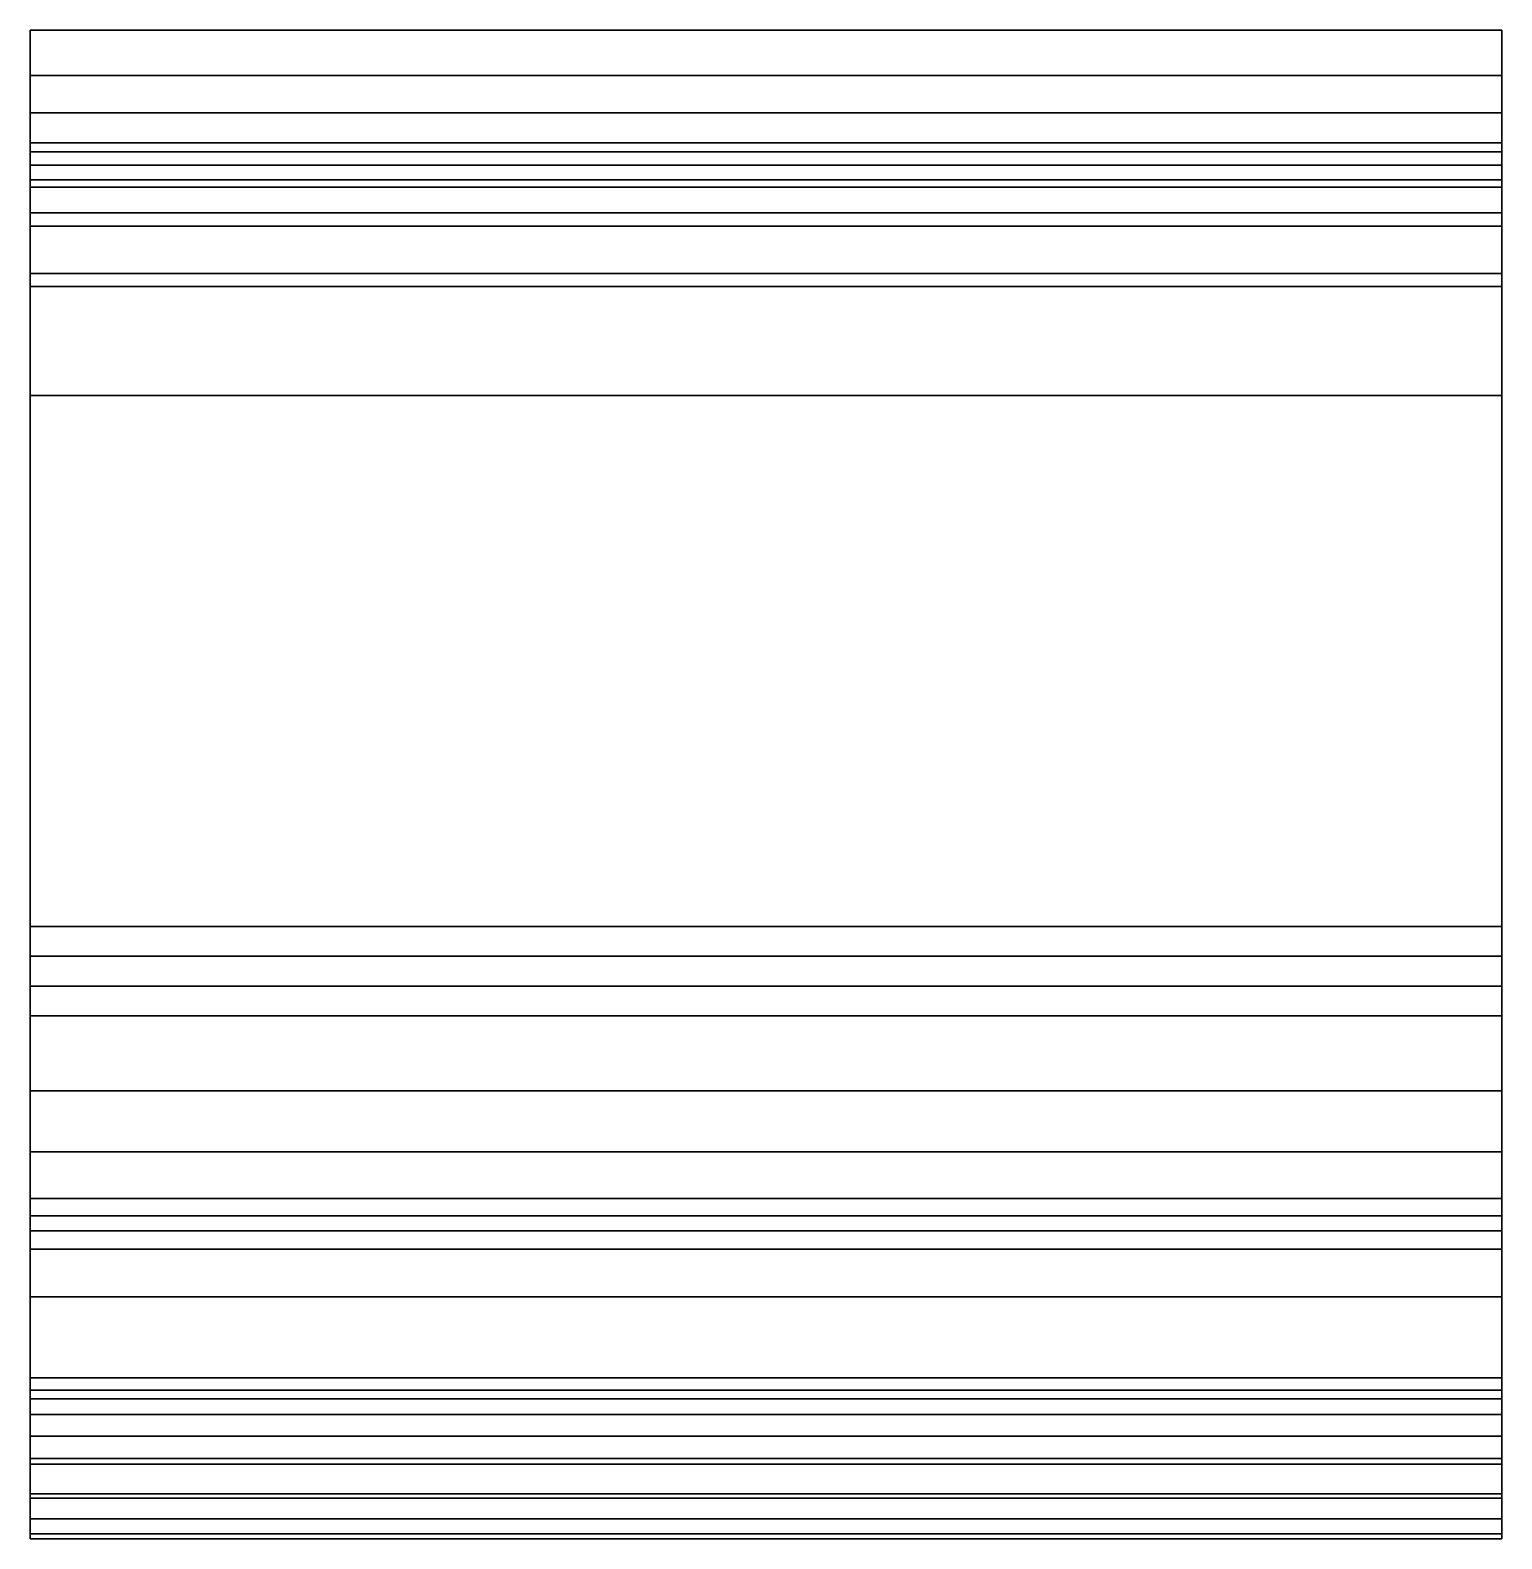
# Model space of a CAD drawing. Extents: x -12 to 12.2, y -24.9 to 0.
import ezdxf

# ---------------------------------------------------------------- set-up
doc = ezdxf.new("R2010")
doc.units = 0
doc.layers.add('METAL', color=4, linetype='CONTINUOUS')

msp = doc.modelspace()

# ---------------------------------------------------------------- meshes
at = {"layer": 'METAL'}
mesh = msp.add_polyface(dxfattribs=at)
corners = [(12.249, -24.864, -27.5), (-12, -24.864, -27.5), (-12, -24.196, -27.43), (-12, -23.632, -27.221), (12.249, -24.864, -27.189), (12.249, -23.172, -26.873), (12.249, -24.864, -26.872), (12.249, -22.816, -26.384), (12.249, -22.556, -25.687), (-12, -24.864, -25.045), (12.249, -22.415, -24.99), (-12, -22.415, -24.99), (12.249, -0.745, -5.5), (-12, -0.745, -5.5), (12.249, 0, -5.446), (-12, 0, -5.446), (-12, -1.364, -5.322), (-12, 0, -5.257), (12.249, 0, -5.074), (-12, -1.858, -4.914), (-12, 0, -4.865), (12.249, -20.088, -4.801), (12.249, 0, -4.372), (-12, 0, -4.275), (-12, -2.226, -4.274), (-12, 0, -3.408), (12.249, -19.789, -3.354), (12.249, -2.586, -2.301), (12.249, -19.255, -2.169), (12.249, -18.487, -1.248), (12.249, -4.223, -0.911), (-12, -4.223, -0.911), (12.249, -17.483, -0.59), (12.249, -16.246, -0.195), (-12, -15.755, -0.151), (12.249, -15.264, -0.108), (12.249, -4.013, -0.064), (12.249, -3.01, -0.064), (12.249, -2.007, -0.064), (12.249, 0, -0.064), (-12, -24.864, -0.064), (-12, -14.773, -0.064), (-12, -4.013, -0.064), (-12, -3.01, -0.064), (-12, -2.007, -0.064), (-12, -24.864, 4.384), (-12, -24.782, 5.292), (-12, -24.534, 6.035), (-12, -24.121, 6.614), (12.249, -23.543, 7.026), (-12, -23.543, 7.026), (12.249, -22.209, 7.142), (12.249, -6.02, 7.183), (12.249, -3.01, 7.183), (12.249, 0, 7.183), (-12, -19.542, 7.183), (-12, 0, 7.183), (12.249, -20.876, 7.195), (-12, -20.876, 7.195), (-12, -20.876, 7.195), (12.249, -20.876, 7.195), (-12, 0, 7.183), (-12, 0, 7.183), (-12, -2.007, 7.183), (-12, -2.007, 7.183), (-12, -3.01, 7.183), (-12, -3.01, 7.183), (-12, -4.013, 7.183), (-12, -4.013, 7.183), (-12, -19.542, 7.183), (-12, -6.02, 7.183), (-12, -6.02, 7.183), (12.249, 0, 7.183), (12.249, 0, 7.183), (12.249, -2.007, 7.183), (12.249, -2.007, 7.183), (12.249, -3.01, 7.183), (12.249, -4.013, 7.183), (12.249, -4.013, 7.183), (12.249, -6.02, 7.183), (12.249, -19.542, 7.183), (12.249, -19.542, 7.183), (-12, -22.209, 7.142), (-12, -22.209, 7.142), (12.249, -22.209, 7.142), (-12, -23.543, 7.026), (12.249, -23.543, 7.026), (-12, -24.121, 6.614), (12.249, -24.121, 6.614), (12.249, -24.121, 6.614), (-12, -24.534, 6.035), (12.249, -24.534, 6.035), (12.249, -24.534, 6.035), (-12, -24.782, 5.292), (12.249, -24.782, 5.292), (12.249, -24.782, 5.292), (-12, -24.864, 4.384), (12.249, -24.864, 4.384), (12.249, -24.864, 4.384), (-12, 0, -0.064), (-12, 0, -0.064), (-12, -6.02, -0.064), (-12, -6.02, -0.064), (-12, -14.773, -0.064), (-12, -24.864, -0.064), (12.249, 0, -0.064), (12.249, -6.02, -0.064), (12.249, -6.02, -0.064), (12.249, -14.773, -0.064), (12.249, -14.773, -0.064), (12.249, -24.864, -0.064), (12.249, -24.864, -0.064), (-12, -15.264, -0.108), (-12, -15.264, -0.108), (12.249, -15.264, -0.108), (-12, -15.755, -0.151), (12.249, -15.755, -0.151), (12.249, -15.755, -0.151), (-12, -16.246, -0.195), (-12, -16.246, -0.195), (12.249, -16.246, -0.195), (-12, -17.483, -0.59), (-12, -17.483, -0.59), (12.249, -17.483, -0.59), (-12, -4.223, -0.911), (12.249, -4.223, -0.911), (-12, -18.487, -1.248), (-12, -18.487, -1.248), (12.249, -18.487, -1.248), (-12, -3.228, -1.445), (-12, -3.228, -1.445), (12.249, -3.228, -1.445), (12.249, -3.228, -1.445), (-12, -19.255, -2.169), (-12, -19.255, -2.169), (12.249, -19.255, -2.169), (-12, -2.586, -2.301), (-12, -2.586, -2.301), (12.249, -2.586, -2.301), (-12, -19.789, -3.354), (-12, -19.789, -3.354), (12.249, -19.789, -3.354), (-12, -2.469, -3.403), (-12, -2.469, -3.403), (12.249, -2.469, -3.403), (12.249, -2.469, -3.403), (-12, 0, -3.408), (12.249, 0, -3.574), (12.249, 0, -3.574), (-12, -2.226, -4.274), (12.249, -2.226, -4.274), (12.249, -2.226, -4.274), (-12, 0, -4.275), (12.249, 0, -4.372), (-12, -20.088, -4.801), (-12, -20.088, -4.801), (12.249, -20.088, -4.801), (-12, 0, -4.865), (-12, -1.858, -4.914), (12.249, -1.858, -4.914), (12.249, -1.858, -4.914), (12.249, 0, -5.074), (-12, 0, -5.257), (12.249, 0, -5.27), (12.249, 0, -5.27), (-12, -1.364, -5.322), (12.249, -1.364, -5.322), (12.249, -1.364, -5.322), (-12, 0, -5.446), (-12, 0, -5.446), (12.249, 0, -5.446), (12.249, 0, -5.446), (-12, -0.745, -5.5), (12.249, -0.745, -5.5), (-12, -22.415, -24.99), (12.249, -22.415, -24.99), (-12, -24.864, -25.045), (12.249, -24.864, -25.046), (12.249, -24.864, -25.046), (-12, -22.556, -25.687), (-12, -22.556, -25.687), (12.249, -22.556, -25.687), (12.249, -24.864, -25.69), (12.249, -24.864, -25.69), (-12, -24.864, -25.691), (-12, -24.864, -25.691), (12.249, -24.864, -26.106), (12.249, -24.864, -26.106), (-12, -24.864, -26.107), (-12, -24.864, -26.107), (-12, -22.816, -26.384), (-12, -22.816, -26.384), (12.249, -22.816, -26.384), (-12, -24.864, -26.472), (-12, -24.864, -26.472), (12.249, -24.864, -26.473), (12.249, -24.864, -26.473), (-12, -24.864, -26.87), (-12, -24.864, -26.87), (12.249, -24.864, -26.872), (-12, -23.172, -26.873), (-12, -23.172, -26.873), (12.249, -23.172, -26.873), (-12, -24.864, -27.186), (-12, -24.864, -27.186), (12.249, -24.864, -27.189), (-12, -23.632, -27.221), (12.249, -23.632, -27.221), (12.249, -23.632, -27.221), (-12, -24.196, -27.43), (12.249, -24.196, -27.43), (12.249, -24.196, -27.43), (-12, -24.864, -27.5), (-12, -24.864, -27.5), (12.249, -24.864, -27.5), (12.249, -24.864, -27.5)]
mesh.append_faces([[corners[k] for k in face] for face in [(97, 96, 104, 110), (73, 105, 99, 61), (37, 76, 77, 36), (65, 43, 42, 67), (53, 66, 68, 78), (171, 168, 17, 164), (38, 37, 132, 27), (129, 131, 125, 124), (43, 130, 31, 42), (101, 106, 108, 103), (52, 71, 55, 81), (104, 176, 177, 110), (155, 174, 9, 40), (154, 156, 175, 11), (21, 111, 178, 10), (210, 214, 213, 209), (207, 210, 209, 206), (202, 207, 206, 200), (192, 202, 200, 190), (181, 192, 190, 179), (175, 181, 179, 11), (141, 156, 154, 139), (135, 141, 139, 133), (128, 135, 133, 126), (123, 128, 126, 121), (120, 123, 121, 118), (112, 114, 116, 115), (93, 96, 97, 94), (90, 93, 94, 91), (87, 90, 91, 88), (50, 87, 88, 49), (70, 102, 41, 69), (107, 79, 80, 109), (40, 45, 140, 155), (26, 98, 111, 21), (45, 46, 134, 140), (95, 98, 26, 28), (46, 47, 127, 134), (29, 92, 95, 28), (48, 122, 127, 47), (89, 92, 29, 32), (85, 119, 122, 48), (32, 33, 86, 89), (60, 84, 117, 35), (34, 82, 58, 113), (83, 51, 57, 59), (103, 108, 114, 112), (120, 118, 115, 116), (84, 86, 33, 117), (35, 109, 80, 60), (119, 85, 82, 34), (69, 41, 113, 58), (50, 49, 51, 83), (81, 55, 59, 57), (39, 72, 74, 38), (79, 107, 36, 77), (62, 100, 44, 63), (102, 70, 67, 42), (54, 56, 64, 75), (71, 52, 78, 68), (36, 107, 30, 30), (145, 147, 39, 38), (27, 145, 38, 38), (106, 101, 124, 125), (162, 15, 172, 16), (31, 102, 42, 42), (38, 74, 76, 37), (63, 44, 43, 65), (75, 64, 66, 53), (37, 36, 30, 132), (136, 138, 131, 129), (44, 137, 130, 43), (13, 169, 170, 173), (165, 13, 173, 166), (158, 165, 166, 159), (149, 158, 159, 150), (142, 149, 150, 144), (136, 142, 144, 138), (143, 137, 44, 100), (143, 100, 146, 146), (24, 143, 146, 152), (19, 24, 152, 157), (16, 19, 157, 162), (99, 105, 148, 25), (25, 148, 153, 23), (23, 153, 161, 20), (151, 22, 147, 145), (160, 18, 22, 151), (167, 163, 18, 160), (20, 161, 164, 17), (12, 14, 163, 167), (180, 184, 9, 174), (191, 188, 184, 180), (201, 193, 188, 191), (3, 197, 193, 201), (195, 186, 189, 194), (189, 186, 182, 185), (185, 182, 177, 176), (8, 10, 178, 183), (183, 187, 7, 8), (5, 7, 187, 196), (196, 199, 208, 5), (211, 208, 199, 205), (205, 215, 211, 211), (2, 203, 197, 3), (2, 212, 203, 203), (198, 6, 195, 194), (204, 4, 6, 198), (1, 0, 4, 204)]])

doc.saveas('drawing.dxf')
